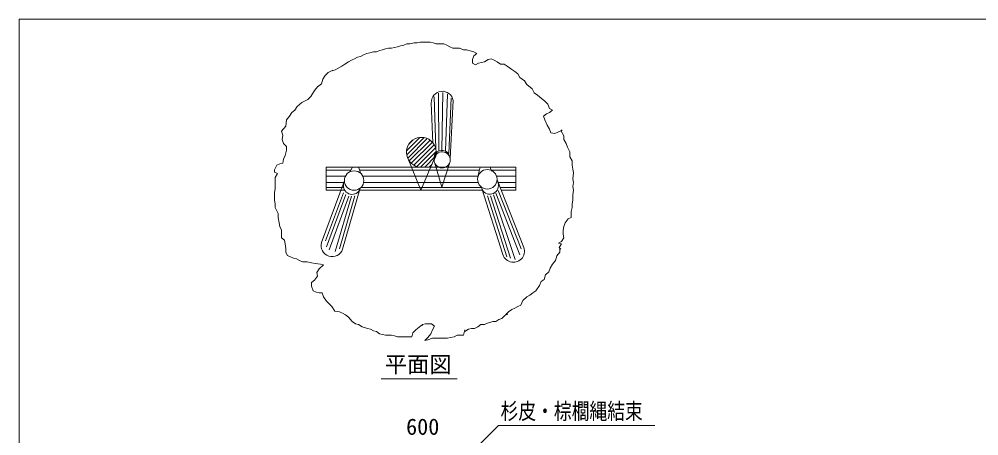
# Model space of a CAD drawing. Units: millimetres, scale not verified. Extents: x 6672 to 9410, y 6611 to 8478.
# Drawn here: x 6672 to 8071, y 7816 to 8423 of the extents above; entities that cross this region are included whole.
import ezdxf
from ezdxf.enums import TextEntityAlignment as Align

# ---------------------------------------------------------------- set-up
doc = ezdxf.new("R2010")
doc.units = ezdxf.units.MM
doc.header["$LTSCALE"] = 10
for name, color, linetype, lineweight in [('_0-0_', 7, 'Continuous', 13), ('寸法', 1, 'Continuous', 13), ('本体', 7, 'Continuous', 13)]:
    doc.layers.add(name, color=color, linetype=linetype, lineweight=lineweight)
doc.styles.add('ＭＳ ゴシック', font='')
doc.styles.get('ＭＳ ゴシック').set_extended_font_data('MS Gothic')

msp = doc.modelspace()

# ---------------------------------------------------------------- linework, layer by layer
at = {"layer": '_0-0_'}
msp.add_line((7199.82, 7898.34), (7310.97, 7898.34), dxfattribs=at)
at = {"layer": '_0-0_', "color": 6}
msp.add_lwpolyline([(9410.41, 8422.83), (6672.29, 8422.83), (6672.29, 6611.02), (9410.41, 6611.02)], close=True, dxfattribs=at)
at = {"layer": '寸法'}
msp.add_lwpolyline([(7257.91, 7717.34), (7263.21, 7722.64), (7371.36, 7830.79), (7599.05, 7830.79)], dxfattribs=at)
at = {"layer": '本体'}
for p, q in [((7215.26, 8380.55), (7219.66, 8381.65)), ((7219.66, 8381.65), (7224.06, 8382.75)), ((7224.06, 8382.75), (7228.47, 8383.85)), ((7228.47, 8383.85), (7232.87, 8384.95)), ((7232.87, 8384.95), (7237.28, 8387.15)), ((7237.28, 8387.15), (7241.68, 8387.15)), ((7241.68, 8387.15), (7248.29, 8388.25)), ((7248.29, 8388.25), (7252.69, 8388.25)), ((7252.69, 8388.25), (7257.1, 8389.35)), ((7257.1, 8389.35), (7261.5, 8389.35)), ((7261.5, 8389.35), (7265.9, 8389.35)), ((7265.9, 8389.35), (7271.41, 8389.35)), ((7271.41, 8389.35), (7275.81, 8388.25)), ((7275.81, 8388.25), (7280.22, 8387.15)), ((7280.22, 8387.15), (7285.72, 8387.15)), ((7285.72, 8387.15), (7291.23, 8387.15)), ((7291.23, 8387.15), (7295.63, 8384.95)), ((7295.63, 8384.95), (7300.04, 8382.75)), ((7300.04, 8382.75), (7304.44, 8380.55)), ((7161.3, 8365.13), (7165.71, 8367.33)), ((7165.71, 8367.33), (7170.11, 8368.43)), ((7170.11, 8368.43), (7174.52, 8370.64)), ((7174.52, 8370.64), (7178.92, 8372.84)), ((7178.92, 8372.84), (7183.32, 8373.94)), ((7183.32, 8373.94), (7188.83, 8375.04)), ((7188.83, 8375.04), (7193.23, 8375.04)), ((7193.23, 8375.04), (7197.64, 8377.24)), ((7197.64, 8377.24), (7202.04, 8378.34)), ((7202.04, 8378.34), (7206.45, 8379.44)), ((7206.45, 8379.44), (7210.85, 8380.55)), ((7210.85, 8380.55), (7215.26, 8380.55)), ((7304.44, 8380.55), (7309.95, 8380.55)), ((7309.95, 8380.55), (7314.35, 8380.55)), ((7314.35, 8380.55), (7319.86, 8378.34)), ((7319.86, 8378.34), (7324.26, 8378.34)), ((7324.26, 8378.34), (7335.27, 8375.04)), ((7335.27, 8369.53), (7333.07, 8364.03)), ((7335.27, 8375.04), (7339.68, 8372.84)), ((7339.68, 8372.84), (7335.27, 8369.53)), ((7138.18, 8351.92), (7142.58, 8354.12)), ((7142.58, 8354.12), (7146.99, 8357.42)), ((7146.99, 8357.42), (7152.49, 8360.73)), ((7152.49, 8360.73), (7156.9, 8362.93)), ((7156.9, 8362.93), (7161.3, 8365.13)), ((7333.07, 8364.03), (7333.07, 8358.52)), ((7333.07, 8358.52), (7337.47, 8356.32)), ((7337.47, 8356.32), (7341.88, 8358.52)), ((7341.88, 8358.52), (7346.28, 8359.63)), ((7346.28, 8359.63), (7350.69, 8360.73)), ((7350.69, 8360.73), (7356.19, 8364.03)), ((7356.19, 8364.03), (7360.6, 8365.13)), ((7360.6, 8365.13), (7365, 8362.93)), ((7365, 8362.93), (7369.41, 8360.73)), ((7369.41, 8360.73), (7373.81, 8357.42)), ((7373.81, 8357.42), (7379.31, 8357.42)), ((7379.31, 8357.42), (7383.72, 8354.12)), ((7383.72, 8354.12), (7390.33, 8349.72)), ((7118.36, 8340.91), (7115.06, 8335.4)), ((7122.77, 8345.31), (7118.36, 8340.91)), ((7129.37, 8348.61), (7122.77, 8345.31)), ((7129.37, 8347.51), (7133.78, 8349.72)), ((7133.78, 8349.72), (7138.18, 8351.92)), ((7390.33, 8349.72), (7394.73, 8346.41)), ((7394.73, 8346.41), (7399.13, 8343.11)), ((7399.13, 8343.11), (7402.44, 8337.6)), ((7112.86, 8328.8), (7107.35, 8324.39)), ((7115.06, 8335.4), (7112.86, 8328.8)), ((7402.44, 8337.6), (7409.04, 8333.2)), ((7409.04, 8333.2), (7412.35, 8327.69)), ((7412.35, 8327.69), (7420.05, 8321.09)), ((7102.95, 8318.89), (7097.44, 8310.08)), ((7107.35, 8324.39), (7102.95, 8318.89)), ((7420.05, 8321.09), (7423.36, 8315.58)), ((7423.36, 8315.58), (7427.76, 8312.28)), ((7427.76, 8312.28), (7433.27, 8307.87)), ((7084.23, 8301.27), (7077.62, 8295.76)), ((7093.04, 8305.67), (7084.23, 8301.27)), ((7097.44, 8310.08), (7093.04, 8305.67)), ((7273.11, 8300.82), (7275.42, 8242.73)), ((7305.15, 8304.45), (7300.61, 8219.67)), ((7433.27, 8307.87), (7438.77, 8303.47)), ((7438.77, 8303.47), (7443.18, 8299.07)), ((7443.18, 8299.07), (7445.38, 8292.46)), ((7069.91, 8286.95), (7066.61, 8281.45)), ((7074.32, 8290.26), (7069.91, 8286.95)), ((7077.62, 8295.76), (7074.32, 8290.26)), ((7440.98, 8284.75), (7436.57, 8281.45)), ((7445.38, 8286.95), (7440.98, 8284.75)), ((7445.38, 8292.46), (7449.78, 8290.26)), ((7449.78, 8290.26), (7445.38, 8286.95)), ((7062.21, 8275.94), (7061.11, 8267.14)), ((7066.61, 8281.45), (7062.21, 8275.94)), ((7436.57, 8281.45), (7438.77, 8275.94)), ((7438.77, 8275.94), (7442.08, 8268.24)), ((7061.11, 8267.14), (7054.5, 8259.43)), ((7054.5, 8259.43), (7056.7, 8253.92)), ((7442.08, 8268.24), (7445.38, 8262.73)), ((7445.38, 8262.73), (7447.58, 8257.23)), ((7447.58, 8257.23), (7453.09, 8256.12)), ((7453.09, 8256.12), (7457.49, 8258.33)), ((7457.49, 8258.33), (7463, 8260.53)), ((7461.9, 8260.53), (7466.3, 8252.82)), ((7463, 8260.53), (7464.1, 8261.63)), ((7056.7, 8253.92), (7055.6, 8247.32)), ((7055.6, 8247.32), (7057.8, 8241.81)), ((7057.8, 8241.81), (7062.21, 8237.41)), ((7240.33, 8240.61), (7246.87, 8247.15)), ((7466.3, 8252.82), (7466.3, 8247.32)), ((7466.3, 8247.32), (7469.6, 8241.81)), ((7469.6, 8241.81), (7471.8, 8236.31)), ((7062.21, 8231.9), (7060, 8224.19)), ((7062.21, 8237.41), (7062.21, 8231.9)), ((7471.8, 8236.31), (7475.11, 8229.7)), ((7475.11, 8229.7), (7475.11, 8221.99)), ((7056.7, 8213.18), (7052.3, 8212.08)), ((7057.8, 8218.69), (7056.7, 8213.18)), ((7060, 8224.19), (7057.8, 8218.69)), ((7238.73, 8220.13), (7257.8, 8173.75)), ((7257.8, 8173.75), (7276.56, 8216.7)), ((7288.66, 8177.77), (7300.04, 8213.78)), ((7475.11, 8221.99), (7478.41, 8216.49)), ((7478.41, 8216.49), (7478.41, 8209.88)), ((7047.89, 8209.88), (7044.59, 8203.27)), ((7044.59, 8203.27), (7044.59, 8202.17)), ((7044.59, 8199.97), (7044.59, 8202.17)), ((7048.99, 8197.77), (7044.59, 8199.97)), ((7052.3, 8212.08), (7047.89, 8209.88)), ((7120.05, 8207.15), (7396.48, 8207.15)), ((7120.05, 8207.15), (7120.05, 8173.75)), ((7158.04, 8207.01), (7154.93, 8200.79)), ((7166.99, 8207.4), (7170.1, 8198.84)), ((7278.34, 8212.88), (7288.66, 8177.77)), ((7344.42, 8207.01), (7341.7, 8195.34)), ((7359.21, 8207.01), (7360.77, 8201.18)), ((7396.48, 8207.15), (7396.48, 8173.75)), ((7478.41, 8209.88), (7479.51, 8204.37)), ((7479.51, 8204.37), (7480.61, 8198.87)), ((7045.69, 8192.26), (7048.99, 8197.77)), ((7045.69, 8185.66), (7045.69, 8192.26)), ((7045.69, 8175.75), (7045.69, 8185.66)), ((7146.35, 8186.11), (7113.09, 8097.27)), ((7369.04, 8188.85), (7408.14, 8089.9)), ((7480.61, 8198.87), (7479.51, 8190.06)), ((7479.51, 8190.06), (7480.61, 8184.55)), ((7044.59, 8170.24), (7045.69, 8175.75)), ((7120.05, 8173.75), (7146.58, 8173.75)), ((7169.57, 8176.58), (7143.88, 8087.52)), ((7168.83, 8173.75), (7347.61, 8173.75)), ((7346.3, 8177.68), (7378, 8078.34)), ((7375.03, 8173.75), (7396.48, 8173.75)), ((7480.61, 8184.55), (7479.51, 8179.05)), ((7479.51, 8179.05), (7480.61, 8173.54)), ((7480.61, 8173.54), (7479.51, 8166.94)), ((7044.59, 8164.74), (7044.59, 8170.24)), ((7044.59, 8159.23), (7044.59, 8164.74)), ((7045.69, 8153.72), (7044.59, 8159.23)), ((7479.51, 8159.23), (7478.41, 8153.72)), ((7479.51, 8166.94), (7479.51, 8159.23)), ((7045.69, 8148.22), (7045.69, 8153.72)), ((7050.1, 8139.41), (7045.69, 8148.22)), ((7478.41, 8148.22), (7477.31, 8142.71)), ((7478.41, 8153.72), (7478.41, 8148.22)), ((7050.1, 8133.91), (7050.1, 8139.41)), ((7051.2, 8126.2), (7050.1, 8133.91)), ((7472.91, 8131.7), (7468.5, 8126.2)), ((7477.31, 8133.91), (7472.91, 8131.7)), ((7477.31, 8142.71), (7477.31, 8133.91)), ((7052.3, 8120.69), (7051.2, 8126.2)), ((7054.5, 8115.19), (7052.3, 8120.69)), ((7054.5, 8109.68), (7054.5, 8115.19)), ((7466.3, 8120.69), (7465.2, 8115.19)), ((7465.2, 8115.19), (7465.2, 8109.68)), ((7468.5, 8126.2), (7466.3, 8120.69)), ((7054.5, 8104.18), (7054.5, 8109.68)), ((7058.9, 8100.87), (7054.5, 8104.18)), ((7466.3, 8104.18), (7463, 8098.67)), ((7465.2, 8109.68), (7466.3, 8104.18)), ((7060, 8095.37), (7058.9, 8100.87)), ((7061.11, 8088.76), (7060, 8095.37)), ((7061.11, 8083.26), (7061.11, 8088.76)), ((7463, 8098.67), (7458.59, 8096.47)), ((7458.59, 8096.47), (7463, 8095.37)), ((7463, 8095.37), (7459.69, 8089.86)), ((7459.69, 8089.86), (7461.9, 8087.66)), ((7460.79, 8088.76), (7460.79, 8083.26)), ((7063.31, 8077.75), (7061.11, 8083.26)), ((7067.71, 8076.65), (7064.41, 8077.75)), ((7072.12, 8074.45), (7067.71, 8076.65)), ((7076.52, 8073.35), (7072.12, 8074.45)), ((7080.93, 8071.14), (7076.52, 8073.35)), ((7456.39, 8077.75), (7454.19, 8071.14)), ((7460.79, 8083.26), (7456.39, 8077.75)), ((7085.33, 8068.94), (7080.93, 8071.14)), ((7091.94, 8068.94), (7085.33, 8068.94)), ((7098.54, 8067.84), (7091.94, 8068.94)), ((7104.05, 8066.74), (7098.54, 8067.84)), ((7111.76, 8065.64), (7104.05, 8066.74)), ((7109.55, 8059.03), (7116.16, 8064.54)), ((7116.16, 8064.54), (7111.76, 8065.64)), ((7446.48, 8060.13), (7444.28, 8054.63)), ((7449.78, 8065.64), (7446.48, 8060.13)), ((7454.19, 8071.14), (7449.78, 8065.64)), ((7102.95, 8042.52), (7107.35, 8048.02)), ((7106.25, 8053.53), (7109.55, 8059.03)), ((7107.35, 8048.02), (7106.25, 8053.53)), ((7439.87, 8050.22), (7437.67, 8043.62)), ((7444.28, 8054.63), (7439.87, 8050.22)), ((7098.54, 8039.21), (7102.95, 8042.52)), ((7098.54, 8033.71), (7098.54, 8039.21)), ((7100.74, 8027.1), (7098.54, 8033.71)), ((7431.07, 8034.81), (7425.56, 8027.1)), ((7433.27, 8040.31), (7431.07, 8034.81)), ((7437.67, 8043.62), (7433.27, 8040.31)), ((7105.15, 8024.9), (7100.74, 8027.1)), ((7109.55, 8023.8), (7105.15, 8024.9)), ((7113.96, 8023.8), (7109.55, 8023.8)), ((7116.16, 8018.29), (7113.96, 8023.8)), ((7120.56, 8011.69), (7116.16, 8018.29)), ((7412.35, 8018.29), (7406.84, 8012.79)), ((7416.75, 8020.5), (7412.35, 8018.29)), ((7421.16, 8023.8), (7416.75, 8020.5)), ((7425.56, 8027.1), (7421.16, 8023.8)), ((7128.27, 8003.98), (7120.56, 8011.69)), ((7132.68, 7997.37), (7128.27, 8003.98)), ((7399.13, 8003.98), (7394.73, 8001.78)), ((7403.54, 8006.18), (7399.13, 8003.98)), ((7406.84, 8012.79), (7403.54, 8006.18)), ((7139.28, 7996.27), (7132.68, 7997.37)), ((7143.69, 7994.07), (7139.28, 7996.27)), ((7148.09, 7991.87), (7143.69, 7994.07)), ((7152.49, 7988.56), (7148.09, 7991.87)), ((7380.42, 7990.77), (7376.01, 7986.36)), ((7384.82, 7992.97), (7380.42, 7990.77)), ((7385.92, 7996.27), (7381.52, 7991.87)), ((7390.33, 7999.57), (7385.92, 7996.27)), ((7394.73, 8001.78), (7390.33, 7999.57)), ((7158, 7981.96), (7152.49, 7988.56)), ((7162.4, 7978.65), (7158, 7981.96)), ((7166.81, 7977.55), (7162.4, 7978.65)), ((7172.31, 7974.25), (7166.81, 7977.55)), ((7260.4, 7977.55), (7250.49, 7969.85)), ((7264.8, 7978.65), (7260.4, 7977.55)), ((7260.4, 7977.55), (7260.4, 7976.45)), ((7269.21, 7978.65), (7264.8, 7978.65)), ((7273.61, 7978.65), (7269.21, 7978.65)), ((7278.02, 7975.35), (7273.61, 7978.65)), ((7274.71, 7969.85), (7278.02, 7975.35)), ((7345.18, 7977.55), (7340.78, 7974.25)), ((7350.69, 7977.55), (7345.18, 7977.55)), ((7355.09, 7979.76), (7350.69, 7977.55)), ((7362.8, 7981.96), (7355.09, 7979.76)), ((7367.2, 7981.96), (7362.8, 7981.96)), ((7371.61, 7985.26), (7367.2, 7981.96)), ((7376.01, 7986.36), (7371.61, 7985.26)), ((7180.02, 7972.05), (7172.31, 7974.25)), ((7184.43, 7970.95), (7180.02, 7972.05)), ((7188.83, 7968.74), (7184.43, 7970.95)), ((7193.23, 7967.64), (7188.83, 7968.74)), ((7197.64, 7964.34), (7193.23, 7967.64)), ((7202.04, 7963.24), (7197.64, 7964.34)), ((7206.45, 7962.14), (7202.04, 7963.24)), ((7215.26, 7962.14), (7206.45, 7962.14)), ((7219.66, 7961.04), (7215.26, 7962.14)), ((7246.09, 7965.44), (7244.98, 7959.94)), ((7250.49, 7969.85), (7246.09, 7965.44)), ((7268.11, 7958.84), (7272.51, 7964.34)), ((7272.51, 7964.34), (7274.71, 7969.85)), ((7311.05, 7962.14), (7306.64, 7959.94)), ((7315.45, 7962.14), (7311.05, 7962.14)), ((7319.86, 7962.14), (7315.45, 7962.14)), ((7322.06, 7969.85), (7319.86, 7962.14)), ((7327.56, 7970.95), (7322.06, 7967.64)), ((7331.97, 7972.05), (7327.56, 7970.95)), ((7336.37, 7972.05), (7331.97, 7972.05)), ((7340.78, 7974.25), (7336.37, 7972.05)), ((7224.06, 7959.94), (7219.66, 7961.04)), ((7229.57, 7959.94), (7224.06, 7959.94)), ((7233.97, 7959.94), (7229.57, 7959.94)), ((7240.58, 7959.94), (7233.97, 7959.94)), ((7244.98, 7959.94), (7240.58, 7959.94)), ((7263.7, 7954.43), (7268.11, 7958.84)), ((7268.11, 7955.53), (7263.7, 7954.43)), ((7274.71, 7957.73), (7268.11, 7955.53)), ((7279.12, 7957.73), (7274.71, 7957.73)), ((7283.52, 7957.73), (7279.12, 7957.73)), ((7290.13, 7957.73), (7283.52, 7957.73)), ((7296.73, 7957.73), (7290.13, 7957.73)), ((7301.14, 7958.84), (7296.73, 7957.73)), ((7306.64, 7959.94), (7301.14, 7958.84))]:
    msp.add_line(p, q, dxfattribs=at)
at = {"layer": '本体', "color": 4}
for p, q in [((7283.42, 8315.11), (7284.22, 8230.93)), ((7290.14, 8316.17), (7288.62, 8231.77)), ((7296.89, 8313.44), (7293.79, 8230.99)), ((7277.56, 8309.88), (7279.79, 8234.29)), ((7301.91, 8307.56), (7298.49, 8227.02)), ((7236.99, 8230.98), (7256.51, 8250.49)), ((7237.25, 8224.94), (7262.54, 8250.23)), ((7238.73, 8220.13), (7267.36, 8248.75)), ((7241.03, 8216.13), (7271.35, 8246.45)), ((7244.01, 8212.81), (7274.67, 8243.47)), ((7247.64, 8210.14), (7277.34, 8239.84)), ((7252, 8208.2), (7279.28, 8235.48)), ((7257.24, 8207.15), (7280.27, 8230.17)), ((7263.54, 8207.15), (7279.35, 8222.96)), ((7120.05, 8202.69), (7155.67, 8202.69)), ((7168.83, 8202.69), (7343.07, 8202.69)), ((7269.84, 8207.15), (7274.27, 8211.58)), ((7360.46, 8202.69), (7396.48, 8202.69)), ((7120.05, 8193.79), (7147.68, 8193.79)), ((7173.69, 8193.79), (7341.34, 8193.79)), ((7368.45, 8193.79), (7396.48, 8193.79)), ((7120.05, 8184.88), (7146.58, 8184.88)), ((7120.05, 8177.59), (7136.15, 8177.59)), ((7120.29, 8177.59), (7145.33, 8177.59)), ((7170.69, 8177.59), (7346.83, 8177.59)), ((7174.63, 8184.88), (7341.34, 8184.88)), ((7370.46, 8173.15), (7404, 8088.26)), ((7370.96, 8184.88), (7396.48, 8184.88)), ((7374.56, 8177.59), (7396.48, 8177.59)), ((7145.02, 8169.87), (7118.8, 8099.82)), ((7148.77, 8167.17), (7120.29, 8091.09)), ((7152.75, 8165.09), (7124.12, 8086.63)), ((7156.89, 8164.76), (7132.92, 8084.35)), ((7161.74, 8165.49), (7139.46, 8088.28)), ((7354.88, 8165.45), (7383.26, 8076.49)), ((7359.58, 8165.38), (7388.51, 8074.7)), ((7363.81, 8166.77), (7395.46, 8072.66)), ((7367.21, 8169.24), (7402.28, 8079.11))]:
    msp.add_line(p, q, dxfattribs=at)
at = {"layer": '本体'}
for centre in [(7160.61, 8187.61), (7354.86, 8189.5)]:
    msp.add_circle(centre, 14.21, dxfattribs=at)
for centre, radius, start, end in [((7289.24, 8301.61), 16.16, 10.11715, 182.78813), ((7258.6, 8228.89), 21.71, 325.84103, 266.61472), ((7288.78, 8220.09), 11.62, 3.13507, 188.52619), ((7289.02, 8217.77), 11.74, 244.74596, 244.51057), ((7157.76, 8180.27), 12.82, 166.61804, 328.10424), ((7358.43, 8180.49), 12.74, 208.65806, 20.22951), ((7128.64, 8092.89), 16.16, 164.26741, 340.5648), ((7392.84, 8084.72), 16.16, 190.42167, 18.71579)]:
    msp.add_arc(centre, radius, start, end, dxfattribs=at)
at = {"layer": '本体', "color": 4}
msp.add_arc((7258.6, 8228.89), 21.71, 236.64567, 237.03317, dxfattribs=at)

# ---------------------------------------------------------------- texts
at = {"layer": '_0-0_', "color": 3, "style": 'ＭＳ ゴシック'}
msp.add_text('平面図\u3000', height=23.74, dxfattribs=at).set_placement((7205.39, 7900.62), align=Align.BOTTOM_LEFT)
at = {"layer": '寸法', "color": 3, "style": 'ＭＳ ゴシック', "width": 0.8}
msp.add_text('杉皮・棕櫚縄結束', height=23.74, dxfattribs=at).set_placement((7374.16, 7832.56), align=Align.BOTTOM_LEFT)
at = {"layer": '寸法', "color": 3, "style": 'ＭＳ ゴシック'}
msp.add_text('600', height=23.74, dxfattribs=at).set_placement((7260.62, 7828.85), align=Align.MIDDLE_CENTER)

doc.saveas('drawing.dxf')
